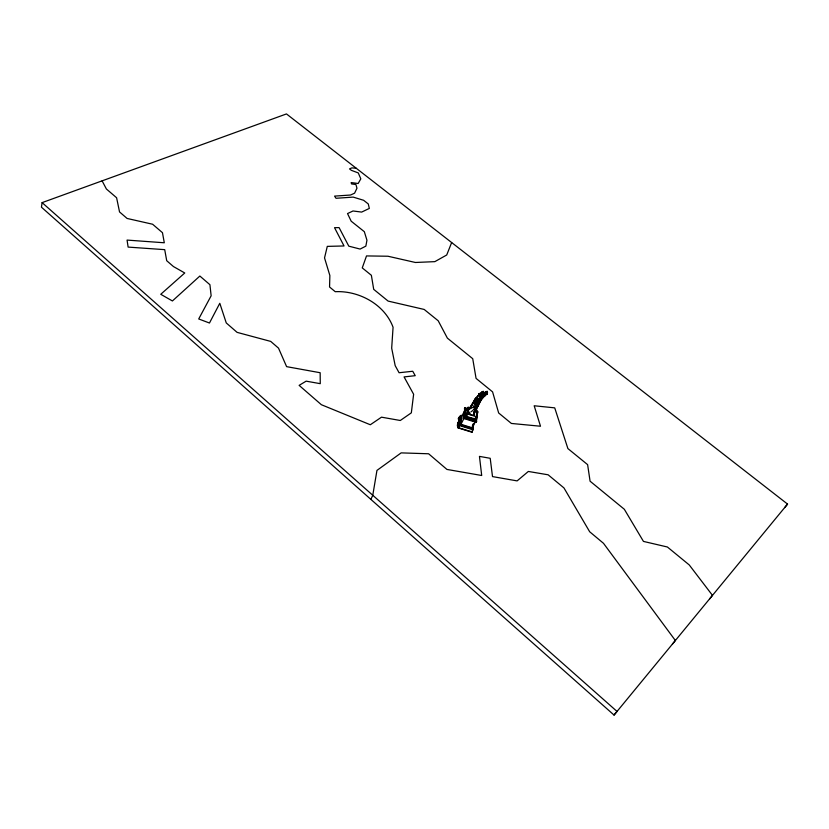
<?xml version="1.0" encoding="UTF-8"?>
<svg xmlns="http://www.w3.org/2000/svg" width="829" height="829" viewBox="0 0 829 829"><rect width="100%" height="100%" fill="white"/><g stroke="black" fill="none" stroke-linecap="round" stroke-linejoin="round"><path stroke-width="1.24" d="M480.551 396.863L480.613 394.894L481.214 395.433L480.551 396.863L481.328 396.096L480.043 395.796M486.188 392.5L487.079 391.164C487.224 395.029 485.462 390.822 486.934 391.713L486.747 393.07M478.582 395.236L479.235 393.713L480.841 393.143L481.722 394.386L480.022 396.521L478.582 395.236L480.022 396.521L484.83 394.925L485.545 395.329L487.504 392.687L485.369 392.013L484.996 393.474L486.022 394.262L487.131 394.148L487.504 392.687M480.354 394.138L479.235 393.713L480.022 396.521L481.659 395.298L481.608 392.179L481.473 393.081M487.131 394.148L487.214 393.257M486.778 392.759L485.079 392.573L484.996 393.474L485.369 392.013M481.67 395.132L480.312 395.775L481.846 394.656L483.131 396.075L481.525 395.07M470.737 407.972L467.846 407.443L467.649 414.023L466.375 416.541L467.11 409.754L465.017 407.775L463.971 417.132L476.779 421.142L476.147 422.344L477.701 411.754L476.147 422.344L463.349 418.344L464.996 407.764L468.478 408.863M460.261 424.065L472.261 427.805L475.463 421.567L475.939 416.821M464.116 415.837L475.172 418.914L476.468 416.396L476.613 409.816M472.261 427.805L472.509 425.432M473.162 424.002L472.302 432.334L457.805 427.826L459.038 417.132L458.168 418.894M474.126 415.111L474.83 410.22L474.126 415.111L471.608 414.977L467.214 413.194M457.846 427.495L471.898 431.868L472.965 429.785L473.421 423.878M473.608 423.505L472.965 429.785L459.339 425.536L460.489 415.516L461.028 415.723L459.95 425.101L458.292 427.629L459.442 417.598L460.489 415.516M464.551 410.79L461.94 416.003L460.997 424.293L464.147 418.034L464.675 413.298M472.685 429.059L459.95 425.101L461.266 415.236L461.028 415.723M481.722 394.386L480.613 393.516L483.38 391.278L482.24 393.039M457.339 426.013L457.753 422.448M479.867 395.578L480.022 396.521L478.623 394.521L479.763 393.402M480.633 396.231L480.613 394.894M42.113 202.628L41.45 207.188L614.051 715.075L787.55 504.084L286.471 113.925L42.113 202.628L617.014 711.427L614.051 715.075M475.545 404.842L476.157 400.894L476.323 404.096M473.794 414.127L481.545 399.34L476.551 404.231L476.893 399.309L484.478 394.987L485.214 393.35L486.022 394.262M481.017 395.578L481.535 394.977M477.846 401.236L476.779 404.22L478.26 401.319M480.095 401.184L477.058 407.795L475.577 409.412M476.779 404.22L477.846 401.184M478.095 402.78L476.364 404.5L480.022 401.505L482.468 397.941M471.68 406.055L475.079 398.904L478.032 395.506L479.96 394.832M481.939 392.873L482.468 391.475L481.722 392.956M451.65 242.545L446.717 254.99L434.842 261.643L415.412 262.482L387.951 256.234L366.511 255.923L362.263 267.902L371.371 275.29L373.703 289.342L388.117 301.093L424.179 309.445L438.209 320.782L447.38 338.128L472.727 358.698L476.064 378.387L492.581 391.879L498.664 412.987L511.389 423.453L540.498 426.23L534.177 405.764L554.725 407.858L567.896 448.582L587.616 464.644L590.082 481.193L624.33 509.275L643.459 541.41L667.386 546.995L689.251 564.943L712.474 595.367L709.531 598.984M468.592 410.137L475.079 398.904L476.053 397.899L477.152 398.334M470.996 411.816C475.825 409.091 476.561 402.355 481.545 399.34M470.188 408.324L472.779 403.101L474.281 403.568L478.032 395.506L479.235 395.547M370.884 499.379L372.77 495.265L376.957 470.395L401.163 452.883L428.614 453.774L446.945 469.432L481.701 475.494L479.452 456.385L490.208 458.302L492.509 476.592L517.13 480.893L528.342 471.452L548.124 474.799L563.948 487.918L589.678 531.762L603.502 543.316L675.355 640.485L672.402 644.133M468.354 410.997L470.002 414.417L468.582 412.842L468.219 409.764L473.328 407.08L476.157 400.894L476.229 403.433M480.136 399.008L477.214 399.174L478.468 400.718L479.431 400.148L479.235 399.391L481.587 398.956L478.851 401.039L478.302 401.246L477.214 399.174L480.136 399.008L481.131 396.987L481.359 398.044L482.437 398.262L485.545 395.329L481.359 398.044M463.349 418.344L463.971 417.132M466.582 409.961L467.846 407.443L470.053 408.241M467.183 413.495L465.908 416.013L464.862 409.143L467.11 409.754M475.11 411.391L474.81 410.428L475.11 411.391L473.96 411.826L474.219 414.127M476.219 412.013L477.079 410.345M486.012 392.832L486.478 391.91M486.426 392.49L486.934 391.713M486.364 393.101L487.328 391.962M485.4 395.153L486.312 393.692L487.421 393.588M473.898 419.184L473.649 419.671L464.468 416.8M474.634 419.122L476.468 416.396M477.089 412.956L477.711 411.754M475.577 409.236L478.52 405.288L474.074 409.225M471.266 405.785L468.219 409.764L468.582 412.842L469.95 412.966M784.68 507.607L787.55 504.084M480.364 396.604L481.1 395.837M482.084 392.822L481.535 393.029L482.395 393.257L482.043 394.314L483.618 394.335L482.343 393.63L484.457 392.428L482.343 393.184M478.292 402.376L476.665 403.899L480.022 401.505M481.152 393.381L481.535 393.029L480.613 393.516M478.302 401.246L477.141 403.381L476.893 399.309L477.639 401.961L480.623 399.868M473.328 407.08L475.649 406.117M473.96 411.826L475.297 411.018L474.779 410.666M478.468 400.718L481.587 398.956L479.701 399.744M479.431 400.148L481.587 398.956M478.623 394.521L480.437 393.754M485.96 394.148L486.81 393.868L486.063 393.06M486.312 394.231L485.245 393.889M484.83 394.925L485.545 395.329M486.24 391.744L487.245 392.055M479.69 393.993L480.841 393.93M356.221 168.246L351.838 167.893L349.527 168.898L351.382 170.349L358.273 172.919L360.812 178.857L358.169 183.489L351.144 182.577L351.517 183.934L355.921 184.504L356.967 188.214L354.594 193.178L350.553 195.022L334.574 196.11L336.004 198.286L353.185 197.105L363.599 200.276L368.283 203.965L369.33 208.421L361.641 212.089L353.009 210.98L347.527 213.571L351.185 221.198L364.325 231.685L366.946 240.223L365.858 246.13L360.107 249.073L348.802 246.161L339.092 227.612L334.533 227.685L344.035 245.964L327.289 246.379L324.533 257.902L329.859 275.529L329.559 287L335.237 291.694C358.978 290.492 384.729 304.44 393.07 327.279L391.682 348.18L395.184 365.651L399.081 372.739L412.749 371.257L415.225 375.682L404.075 376.915L413.63 394.262L411.329 412.852L400.293 420.49L381.495 417.174L370.314 424.749L321.383 404.718L299.134 385.371L306.15 381.153L320.263 383.672L320.16 372.729L286.606 366.646L278.513 348.139L270.71 341.403L237.094 332.367L226.265 322.937L219.789 303.279L209.468 323.02L198.711 318.958L211.136 295.798L209.924 284.71L199.862 276.036L172.411 300.958L160.753 294.295L184.753 272.979L173.448 266.555L166.712 260.72L164.712 249.653L128.122 247.094L127.065 240.089L164.297 242.773L162.463 232.68L152.609 224.234L127.096 218.452L119.542 211.934L116.599 197.748L106.381 188.981L102.112 180.857M478.032 395.506L479.152 395.692M460.199 424.603L472.934 428.572M467.649 414.023L475.929 416.614M465.857 416.676L471.597 418.469M461.204 415.775L461.94 416.003M464.178 416.666L474.001 419.733M464.147 418.034L475.463 421.567M468.385 407.236L470.375 408.117M473.349 402.925L474.281 403.568M485.276 392.905L486.312 393.692M481.069 395.526L481.96 397.112L481.369 395.236M481.545 396.417L482.602 398.645M479.235 393.713L480.022 396.521M465.007 407.764L464.395 408.987L465.017 407.775M486.82 392.148L486.198 392.158L486.82 392.148"/></g></svg>
